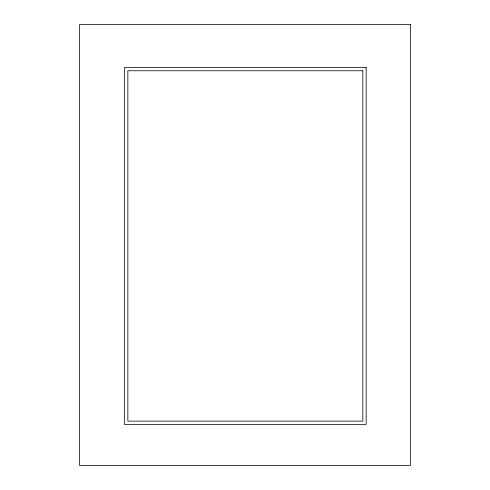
<?xml version="1.0" encoding="UTF-8"?>
<svg xmlns="http://www.w3.org/2000/svg" width="490" height="490" viewBox="0 0 490 490"><rect width="100%" height="100%" fill="white"/><g stroke="black" fill="none" stroke-linecap="round" stroke-linejoin="round"><path stroke-width="0.73" d="M410.375 24.5L79.625 24.5L79.625 465.5L410.375 465.5L410.375 24.5M366.159 67.436L124.546 67.436L124.546 424.426L366.159 424.426L366.159 67.436M362.851 70.744L127.853 70.744L127.853 421.118L362.851 421.118L362.851 70.744"/></g></svg>
